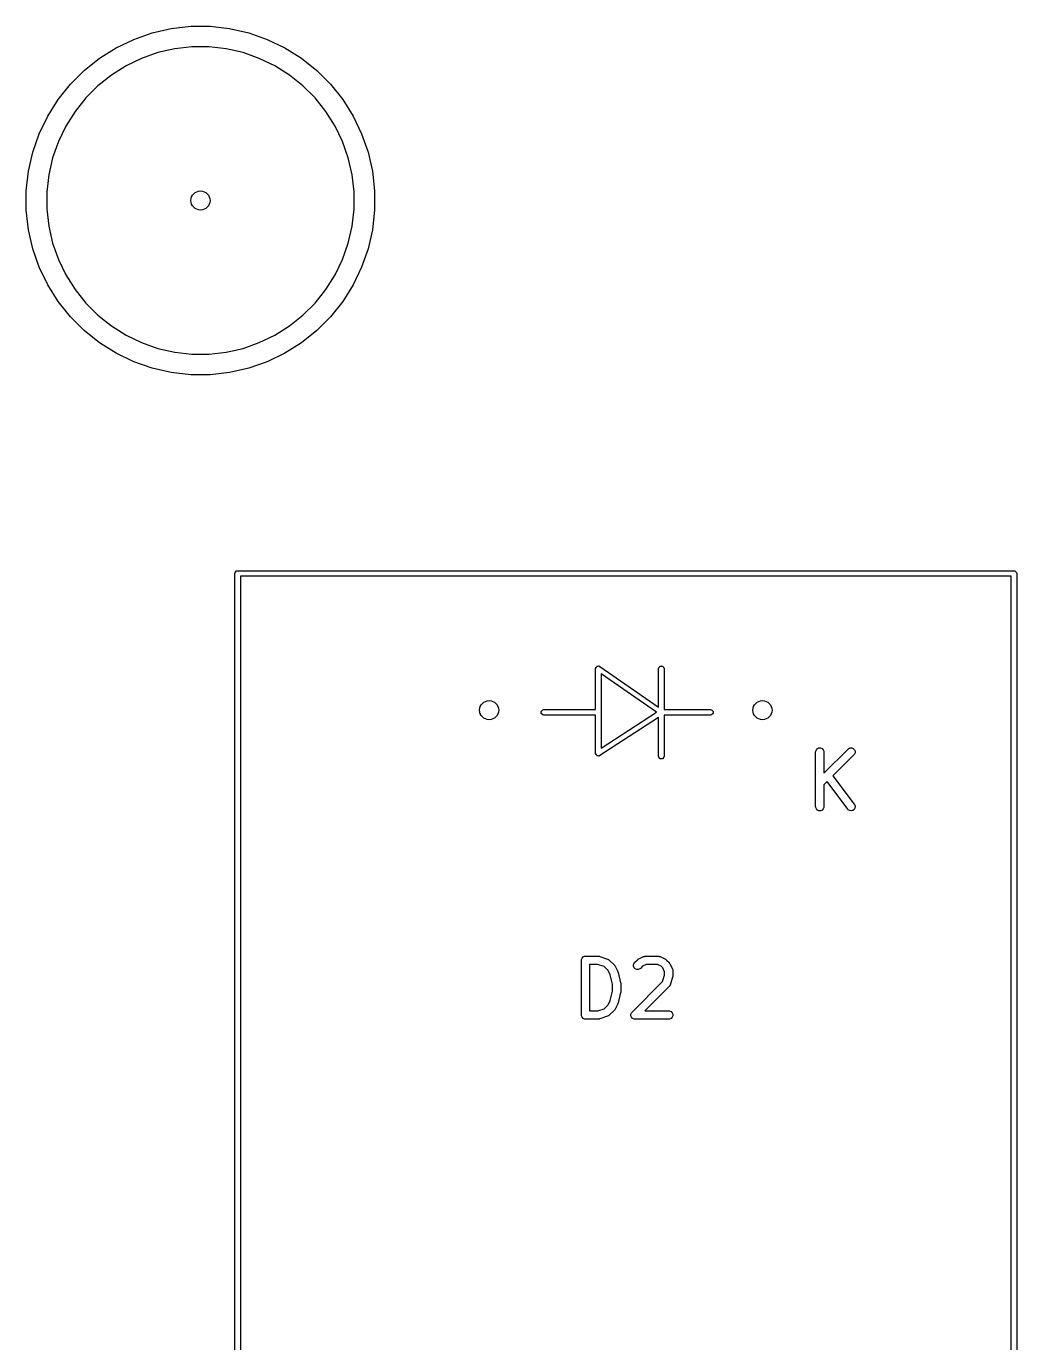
# Model space of a CAD drawing. Extents: x 3.96 to 7.48, y -4.88 to -2.96.
# Drawn here: x 3.963 to 4.676, y -3.92 to -2.972 of the extents above; entities that cross this region are included whole.
import ezdxf

# ---------------------------------------------------------------- set-up
doc = ezdxf.new("R2010")
doc.units = 0
doc.header["$MEASUREMENT"] = 0
doc.layers.add('BLACK', color=7, linetype='CONTINUOUS')

msp = doc.modelspace()

# ---------------------------------------------------------------- linework, layer by layer
at = {"layer": 'BLACK', "linetype": 'CONTINUOUS'}
for p, q in [((4.0539, -2.97683), (4.06764, -2.97369)), ((4.06764, -2.97369), (4.08163, -2.97211)), ((4.08163, -2.97211), (4.09572, -2.97211)), ((4.09572, -2.97211), (4.10971, -2.97369)), ((4.10971, -2.97369), (4.12345, -2.97683)), ((4.02792, -2.98759), (4.04061, -2.98148)), ((4.04061, -2.98148), (4.0539, -2.97683)), ((4.12345, -2.97683), (4.13674, -2.98148)), ((4.13674, -2.98148), (4.14943, -2.98759)), ((4.01599, -2.99508), (4.02792, -2.98759)), ((4.05801, -2.99107), (4.04628, -2.99517)), ((4.07012, -2.98831), (4.05801, -2.99107)), ((4.08246, -2.98692), (4.07012, -2.98831)), ((4.09489, -2.98692), (4.08246, -2.98692)), ((4.10723, -2.98831), (4.09489, -2.98692)), ((4.11934, -2.99107), (4.10723, -2.98831)), ((4.13107, -2.99517), (4.11934, -2.99107)), ((4.14943, -2.98759), (4.16136, -2.99508)), ((3.99502, -3.01382), (4.00498, -3.00386)), ((4.00498, -3.00386), (4.01599, -2.99508)), ((4.03509, -3.00056), (4.02457, -3.00717)), ((4.04628, -2.99517), (4.03509, -3.00056)), ((4.14226, -3.00056), (4.13107, -2.99517)), ((4.15278, -3.00717), (4.14226, -3.00056)), ((4.16136, -2.99508), (4.17237, -3.00386)), ((4.17237, -3.00386), (4.18233, -3.01382)), ((4.02457, -3.00717), (4.01486, -3.01492)), ((4.16249, -3.01492), (4.15278, -3.00717)), ((3.98624, -3.02484), (3.99502, -3.01382)), ((4.01486, -3.01492), (4.00608, -3.0237)), ((4.17127, -3.0237), (4.16249, -3.01492)), ((4.18233, -3.01382), (4.19111, -3.02484)), ((3.97875, -3.03676), (3.98624, -3.02484)), ((4.00608, -3.0237), (3.99833, -3.03341)), ((4.17902, -3.03341), (4.17127, -3.0237)), ((4.19111, -3.02484), (4.1986, -3.03676)), ((3.97264, -3.04945), (3.97875, -3.03676)), ((3.99833, -3.03341), (3.99172, -3.04393)), ((4.18563, -3.04393), (4.17902, -3.03341)), ((4.1986, -3.03676), (4.20471, -3.04945)), ((3.96798, -3.06275), (3.97264, -3.04945)), ((3.99172, -3.04393), (3.98633, -3.05513)), ((4.19102, -3.05513), (4.18563, -3.04393)), ((4.20471, -3.04945), (4.20937, -3.06275)), ((3.98633, -3.05513), (3.98223, -3.06685)), ((4.19512, -3.06685), (4.19102, -3.05513)), ((3.96485, -3.07648), (3.96798, -3.06275)), ((3.98223, -3.06685), (3.97947, -3.07896)), ((4.19788, -3.07896), (4.19512, -3.06685)), ((4.20937, -3.06275), (4.2125, -3.07648)), ((3.96327, -3.09047), (3.96485, -3.07648)), ((3.97947, -3.07896), (3.97807, -3.09131)), ((4.19927, -3.09131), (4.19788, -3.07896)), ((4.2125, -3.07648), (4.21408, -3.09047)), ((3.96327, -3.09131), (3.96327, -3.09047)), ((3.96327, -3.10456), (3.96327, -3.09131)), ((3.97807, -3.09131), (3.97807, -3.10373)), ((4.19927, -3.10373), (4.19927, -3.09131)), ((4.21408, -3.09047), (4.21408, -3.10456)), ((3.96485, -3.11856), (3.96327, -3.10456)), ((3.97807, -3.10373), (3.97947, -3.11607)), ((4.19788, -3.11607), (4.19927, -3.10373)), ((4.21408, -3.10456), (4.2125, -3.11856)), ((3.97947, -3.11607), (3.98223, -3.12818)), ((4.19512, -3.12818), (4.19788, -3.11607)), ((3.96798, -3.13229), (3.96485, -3.11856)), ((4.2125, -3.11856), (4.20937, -3.13229)), ((3.97264, -3.14558), (3.96798, -3.13229)), ((3.98223, -3.12818), (3.98633, -3.13991)), ((4.19102, -3.13991), (4.19512, -3.12818)), ((4.20937, -3.13229), (4.20471, -3.14558)), ((3.97875, -3.15827), (3.97264, -3.14558)), ((3.98633, -3.13991), (3.99172, -3.1511)), ((4.18563, -3.1511), (4.19102, -3.13991)), ((4.20471, -3.14558), (4.1986, -3.15827)), ((3.99172, -3.1511), (3.99833, -3.16162)), ((4.17902, -3.16162), (4.18563, -3.1511)), ((3.98624, -3.1702), (3.97875, -3.15827)), ((3.99833, -3.16162), (4.00608, -3.17133)), ((4.17127, -3.17133), (4.17902, -3.16162)), ((4.1986, -3.15827), (4.19111, -3.1702)), ((3.99502, -3.18121), (3.98624, -3.1702)), ((4.00608, -3.17133), (4.01486, -3.18011)), ((4.16249, -3.18011), (4.17127, -3.17133)), ((4.19111, -3.1702), (4.18233, -3.18121)), ((4.00498, -3.19117), (3.99502, -3.18121)), ((4.01486, -3.18011), (4.02457, -3.18786)), ((4.15278, -3.18786), (4.16249, -3.18011)), ((4.18233, -3.18121), (4.17237, -3.19117)), ((4.01599, -3.19995), (4.00498, -3.19117)), ((4.02457, -3.18786), (4.03509, -3.19447)), ((4.14226, -3.19447), (4.15278, -3.18786)), ((4.17237, -3.19117), (4.16136, -3.19995)), ((4.02792, -3.20744), (4.01599, -3.19995)), ((4.03509, -3.19447), (4.04628, -3.19986)), ((4.04628, -3.19986), (4.05801, -3.20396)), ((4.11934, -3.20396), (4.13107, -3.19986)), ((4.13107, -3.19986), (4.14226, -3.19447)), ((4.16136, -3.19995), (4.14943, -3.20744)), ((4.04061, -3.21356), (4.02792, -3.20744)), ((4.05801, -3.20396), (4.07012, -3.20673)), ((4.07012, -3.20673), (4.08246, -3.20812)), ((4.08246, -3.20812), (4.09489, -3.20812)), ((4.09489, -3.20812), (4.10723, -3.20673)), ((4.10723, -3.20673), (4.11934, -3.20396)), ((4.14943, -3.20744), (4.13674, -3.21356)), ((4.0539, -3.21821), (4.04061, -3.21356)), ((4.06764, -3.22134), (4.0539, -3.21821)), ((4.08163, -3.22292), (4.06764, -3.22134)), ((4.10971, -3.22134), (4.09572, -3.22292)), ((4.12345, -3.21821), (4.10971, -3.22134)), ((4.13674, -3.21356), (4.12345, -3.21821)), ((4.09572, -3.22292), (4.08163, -3.22292)), ((4.11363, -3.36527), (4.11469, -3.3642)), ((4.11469, -3.3642), (4.11545, -3.36405)), ((4.11545, -3.36405), (4.6745, -3.36405)), ((4.6745, -3.36405), (4.67525, -3.3642)), ((4.67525, -3.3642), (4.67632, -3.36527)), ((4.11348, -3.36602), (4.11363, -3.36527)), ((4.11348, -4.42901), (4.11348, -3.36602)), ((4.11742, -3.36799), (4.11742, -4.42704)), ((4.67253, -3.36799), (4.11742, -3.36799)), ((4.67253, -4.42704), (4.67253, -3.36799)), ((4.67632, -3.36527), (4.67647, -3.36602)), ((4.67647, -3.36602), (4.67647, -4.42901)), ((4.37327, -3.43456), (4.37334, -3.43424)), ((4.37327, -3.46409), (4.37327, -3.43456)), ((4.37332, -3.43414), (4.37337, -3.43406)), ((4.37334, -3.43424), (4.37332, -3.43414)), ((4.37337, -3.43406), (4.37342, -3.43381)), ((4.37342, -3.43381), (4.37384, -3.43339)), ((4.37384, -3.43339), (4.37418, -3.4329)), ((4.37418, -3.4329), (4.37436, -3.43287)), ((4.37436, -3.43287), (4.37449, -3.43274)), ((4.37449, -3.43274), (4.37508, -3.43274)), ((4.37508, -3.43274), (4.37566, -3.43264)), ((4.37566, -3.43264), (4.3759, -3.43274)), ((4.3759, -3.43274), (4.376, -3.43274)), ((4.376, -3.43274), (4.37607, -3.43281)), ((4.37607, -3.43281), (4.37637, -3.43294)), ((4.37637, -3.43294), (4.41857, -3.46229)), ((4.41702, -3.46601), (4.37721, -3.43833)), ((4.37721, -3.43833), (4.37721, -3.49193)), ((4.41857, -3.43456), (4.41872, -3.43381)), ((4.41857, -3.46229), (4.41857, -3.43456)), ((4.41872, -3.43381), (4.41979, -3.43274)), ((4.41979, -3.43274), (4.4213, -3.43274)), ((4.4213, -3.43274), (4.42236, -3.43381)), ((4.42236, -3.43381), (4.42251, -3.43456)), ((4.42251, -3.43456), (4.42251, -3.46409)), ((4.33412, -3.46531), (4.33519, -3.46424)), ((4.33412, -3.46681), (4.33412, -3.46531)), ((4.33519, -3.46788), (4.33412, -3.46681)), ((4.33519, -3.46424), (4.33594, -3.46409)), ((4.33594, -3.46803), (4.33519, -3.46788)), ((4.33594, -3.46409), (4.37327, -3.46409)), ((4.37327, -3.46803), (4.33594, -3.46803)), ((4.37327, -3.49556), (4.37327, -3.46803)), ((4.37721, -3.49193), (4.41702, -3.46601)), ((4.42251, -3.46409), (4.45604, -3.46409)), ((4.45604, -3.46803), (4.42251, -3.46803)), ((4.42251, -3.46803), (4.42251, -3.49756)), ((4.45604, -3.46409), (4.4568, -3.46424)), ((4.4568, -3.46788), (4.45604, -3.46803)), ((4.4568, -3.46424), (4.45786, -3.46531)), ((4.45786, -3.46681), (4.4568, -3.46788)), ((4.45786, -3.46531), (4.45786, -3.46681)), ((4.41857, -3.46969), (4.37632, -3.49721)), ((4.41857, -3.49756), (4.41857, -3.46969)), ((4.37333, -3.49583), (4.37327, -3.49556)), ((4.37331, -3.49592), (4.37333, -3.49583)), ((4.37336, -3.49601), (4.37331, -3.49592)), ((4.37342, -3.49631), (4.37336, -3.49601)), ((4.37382, -3.49671), (4.37342, -3.49631)), ((4.37413, -3.49718), (4.37382, -3.49671)), ((4.53171, -3.49456), (4.53177, -3.49398)), ((4.53171, -3.53393), (4.53171, -3.49456)), ((4.53177, -3.49398), (4.53221, -3.49292)), ((4.53221, -3.49292), (4.53302, -3.4921)), ((4.53302, -3.4921), (4.53409, -3.49166)), ((4.53409, -3.49166), (4.53524, -3.49166)), ((4.53524, -3.49166), (4.5363, -3.4921)), ((4.5363, -3.4921), (4.53712, -3.49292)), ((4.53712, -3.49292), (4.53756, -3.49398)), ((4.53756, -3.49398), (4.53762, -3.49456)), ((4.53762, -3.50993), (4.55507, -3.49247)), ((4.53762, -3.49456), (4.53762, -3.50993)), ((4.55925, -3.49664), (4.54419, -3.51171)), ((4.55507, -3.49247), (4.55552, -3.4921)), ((4.55552, -3.4921), (4.55658, -3.49166)), ((4.55658, -3.49166), (4.55774, -3.49166)), ((4.55774, -3.49166), (4.5588, -3.4921)), ((4.5588, -3.4921), (4.55962, -3.49292)), ((4.55962, -3.4962), (4.55925, -3.49664)), ((4.55962, -3.49292), (4.56006, -3.49398)), ((4.56006, -3.49513), (4.55962, -3.4962)), ((4.56006, -3.49398), (4.56006, -3.49513)), ((4.37434, -3.49723), (4.37413, -3.49718)), ((4.37449, -3.49738), (4.37434, -3.49723)), ((4.37505, -3.49738), (4.37449, -3.49738)), ((4.3756, -3.4975), (4.37505, -3.49738)), ((4.37589, -3.49738), (4.3756, -3.4975)), ((4.376, -3.49738), (4.37589, -3.49738)), ((4.37606, -3.49731), (4.376, -3.49738)), ((4.37632, -3.49721), (4.37606, -3.49731)), ((4.41872, -3.49831), (4.41857, -3.49756)), ((4.41979, -3.49938), (4.41872, -3.49831)), ((4.4213, -3.49938), (4.41979, -3.49938)), ((4.42236, -3.49831), (4.4213, -3.49938)), ((4.42251, -3.49756), (4.42236, -3.49831)), ((4.53997, -3.51593), (4.53762, -3.51828)), ((4.5548, -3.5357), (4.53997, -3.51593)), ((4.54419, -3.51171), (4.55952, -3.53216)), ((4.53762, -3.51828), (4.53762, -3.53393)), ((4.53177, -3.5345), (4.53171, -3.53393)), ((4.53221, -3.53557), (4.53177, -3.5345)), ((4.53756, -3.5345), (4.53712, -3.53557)), ((4.53762, -3.53393), (4.53756, -3.5345)), ((4.55995, -3.53491), (4.55936, -3.5359)), ((4.55952, -3.53216), (4.55982, -3.53265)), ((4.55982, -3.53265), (4.56011, -3.53377)), ((4.56011, -3.53377), (4.55995, -3.53491)), ((4.53302, -3.53638), (4.53221, -3.53557)), ((4.53409, -3.53682), (4.53302, -3.53638)), ((4.53524, -3.53682), (4.53409, -3.53682)), ((4.5363, -3.53638), (4.53524, -3.53682)), ((4.53712, -3.53557), (4.5363, -3.53638)), ((4.55519, -3.53613), (4.5548, -3.5357)), ((4.55618, -3.53671), (4.55519, -3.53613)), ((4.55732, -3.53688), (4.55618, -3.53671)), ((4.55844, -3.53659), (4.55732, -3.53688)), ((4.55936, -3.5359), (4.55844, -3.53659)), ((4.36296, -3.64456), (4.36302, -3.64398)), ((4.36296, -3.68393), (4.36296, -3.64456)), ((4.36302, -3.64398), (4.36346, -3.64292)), ((4.36346, -3.64292), (4.36427, -3.6421)), ((4.36427, -3.6421), (4.36534, -3.64166)), ((4.36534, -3.64166), (4.36592, -3.6416)), ((4.36592, -3.6416), (4.37529, -3.6416)), ((4.37481, -3.64751), (4.36887, -3.64751)), ((4.36887, -3.64751), (4.36887, -3.68097)), ((4.37932, -3.64901), (4.37481, -3.64751)), ((4.37529, -3.6416), (4.37558, -3.64163)), ((4.37558, -3.64163), (4.37566, -3.64163)), ((4.37566, -3.64163), (4.37576, -3.64165)), ((4.37576, -3.64165), (4.37587, -3.64166)), ((4.37587, -3.64166), (4.37594, -3.64169)), ((4.37594, -3.64169), (4.37622, -3.64176)), ((4.37622, -3.64176), (4.38185, -3.64363)), ((4.38185, -3.64363), (4.38238, -3.64387)), ((4.38238, -3.64387), (4.38246, -3.64394)), ((4.38246, -3.64394), (4.38255, -3.64398)), ((4.38255, -3.64398), (4.383, -3.64434)), ((4.383, -3.64434), (4.38675, -3.64809)), ((4.38675, -3.64809), (4.38694, -3.64832)), ((4.38694, -3.64832), (4.387, -3.64837)), ((4.387, -3.64837), (4.38705, -3.64846)), ((4.38705, -3.64846), (4.38712, -3.64854)), ((4.38712, -3.64854), (4.38715, -3.64861)), ((4.38715, -3.64861), (4.3873, -3.64886)), ((4.40051, -3.64773), (4.40096, -3.64667)), ((4.40051, -3.64888), (4.40051, -3.64773)), ((4.40096, -3.64667), (4.40132, -3.64622)), ((4.40132, -3.64622), (4.4032, -3.64434)), ((4.4032, -3.64434), (4.40342, -3.64416)), ((4.40342, -3.64416), (4.40347, -3.6441)), ((4.40347, -3.6441), (4.40356, -3.64404)), ((4.40356, -3.64404), (4.40364, -3.64398)), ((4.40364, -3.64398), (4.40372, -3.64395)), ((4.40372, -3.64395), (4.40396, -3.64379)), ((4.40396, -3.64379), (4.40771, -3.64192)), ((4.40973, -3.64751), (4.40703, -3.64886)), ((4.40771, -3.64192), (4.40825, -3.64171)), ((4.40825, -3.64171), (4.40836, -3.6417)), ((4.40836, -3.6417), (4.40846, -3.64166)), ((4.40846, -3.64166), (4.40903, -3.6416)), ((4.40903, -3.6416), (4.41841, -3.6416)), ((4.41771, -3.64751), (4.40973, -3.64751)), ((4.42041, -3.64886), (4.41771, -3.64751)), ((4.41841, -3.6416), (4.41898, -3.64166)), ((4.41898, -3.64166), (4.41908, -3.6417)), ((4.41908, -3.6417), (4.41919, -3.64171)), ((4.41919, -3.64171), (4.41973, -3.64192)), ((4.41973, -3.64192), (4.42348, -3.64379)), ((4.42348, -3.64379), (4.42373, -3.64395)), ((4.42373, -3.64395), (4.4238, -3.64398)), ((4.4238, -3.64398), (4.42388, -3.64404)), ((4.42388, -3.64404), (4.42397, -3.6441)), ((4.42397, -3.6441), (4.42402, -3.64416)), ((4.42402, -3.64416), (4.42425, -3.64434)), ((4.42425, -3.64434), (4.42612, -3.64622)), ((4.42612, -3.64622), (4.42631, -3.64644)), ((4.42631, -3.64644), (4.42637, -3.6465)), ((4.42637, -3.6465), (4.42642, -3.64658)), ((4.42642, -3.64658), (4.42649, -3.64667)), ((4.42649, -3.64667), (4.42652, -3.64674)), ((4.42652, -3.64674), (4.42667, -3.64699)), ((4.42667, -3.64699), (4.42855, -3.65074)), ((4.38224, -3.65193), (4.37932, -3.64901)), ((4.38375, -3.65496), (4.38224, -3.65193)), ((4.38546, -3.66179), (4.38375, -3.65496)), ((4.3873, -3.64886), (4.38918, -3.65261)), ((4.38918, -3.65261), (4.38919, -3.65265)), ((4.38919, -3.65265), (4.38921, -3.65267)), ((4.38921, -3.65267), (4.38929, -3.65291)), ((4.38929, -3.65291), (4.38939, -3.65315)), ((4.38939, -3.65315), (4.38939, -3.65317)), ((4.38939, -3.65317), (4.3894, -3.65321)), ((4.3894, -3.65321), (4.39128, -3.66071)), ((4.40096, -3.64995), (4.40051, -3.64888)), ((4.40177, -3.65076), (4.40096, -3.64995)), ((4.40283, -3.6512), (4.40177, -3.65076)), ((4.40399, -3.6512), (4.40283, -3.6512)), ((4.40505, -3.65076), (4.40399, -3.6512)), ((4.4055, -3.65039), (4.40505, -3.65076)), ((4.40703, -3.64886), (4.4055, -3.65039)), ((4.42161, -3.65006), (4.42041, -3.64886)), ((4.42145, -3.65983), (4.42295, -3.65533)), ((4.42295, -3.65275), (4.42161, -3.65006)), ((4.42295, -3.65533), (4.42295, -3.65275)), ((4.42871, -3.65674), (4.42683, -3.66236)), ((4.42855, -3.65074), (4.42876, -3.65128)), ((4.42877, -3.65645), (4.42871, -3.65674)), ((4.42876, -3.65128), (4.42876, -3.65138)), ((4.42876, -3.65138), (4.4288, -3.65148)), ((4.4288, -3.65638), (4.42877, -3.65645)), ((4.4288, -3.65148), (4.42886, -3.65206)), ((4.42881, -3.65628), (4.4288, -3.65638)), ((4.42884, -3.65617), (4.42881, -3.65628)), ((4.42886, -3.65581), (4.42883, -3.6561)), ((4.42883, -3.6561), (4.42884, -3.65617)), ((4.42886, -3.65206), (4.42886, -3.65581)), ((4.38375, -3.67352), (4.38546, -3.66669)), ((4.38546, -3.66669), (4.38546, -3.66179)), ((4.39128, -3.66071), (4.39129, -3.66081)), ((4.39129, -3.66767), (4.39128, -3.66777)), ((4.39129, -3.66081), (4.39131, -3.66085)), ((4.39131, -3.66763), (4.39129, -3.66767)), ((4.39131, -3.66085), (4.39133, -3.66107)), ((4.39133, -3.66741), (4.39131, -3.66763)), ((4.39133, -3.66107), (4.39136, -3.66129)), ((4.39136, -3.6672), (4.39133, -3.66741)), ((4.39136, -3.66129), (4.39136, -3.66133)), ((4.39136, -3.66133), (4.39137, -3.66143)), ((4.39137, -3.66705), (4.39136, -3.66715)), ((4.39136, -3.66715), (4.39136, -3.6672)), ((4.39137, -3.66143), (4.39137, -3.66705)), ((4.39945, -3.68184), (4.42145, -3.65983)), ((4.42612, -3.66352), (4.40866, -3.68097)), ((4.42649, -3.66307), (4.42612, -3.66352)), ((4.42653, -3.66297), (4.42649, -3.66307)), ((4.4266, -3.66289), (4.42653, -3.66297)), ((4.42683, -3.66236), (4.4266, -3.66289)), ((4.37932, -3.67947), (4.38224, -3.67655)), ((4.38224, -3.67655), (4.38375, -3.67352)), ((4.38918, -3.67587), (4.3873, -3.67962)), ((4.38919, -3.67583), (4.38918, -3.67587)), ((4.38921, -3.67581), (4.38919, -3.67583)), ((4.38929, -3.67557), (4.38921, -3.67581)), ((4.38939, -3.67533), (4.38929, -3.67557)), ((4.3894, -3.67527), (4.38939, -3.67531)), ((4.38939, -3.67531), (4.38939, -3.67533)), ((4.39128, -3.66777), (4.3894, -3.67527)), ((4.36302, -3.6845), (4.36296, -3.68393)), ((4.36346, -3.68557), (4.36302, -3.6845)), ((4.36427, -3.68638), (4.36346, -3.68557)), ((4.36534, -3.68682), (4.36427, -3.68638)), ((4.36887, -3.68097), (4.37481, -3.68097)), ((4.37481, -3.68097), (4.37932, -3.67947)), ((4.38185, -3.68485), (4.37622, -3.68673)), ((4.38238, -3.68462), (4.38185, -3.68485)), ((4.38246, -3.68455), (4.38238, -3.68462)), ((4.38255, -3.68451), (4.38246, -3.68455)), ((4.383, -3.68414), (4.38255, -3.68451)), ((4.38675, -3.68039), (4.383, -3.68414)), ((4.38694, -3.68016), (4.38675, -3.68039)), ((4.387, -3.68011), (4.38694, -3.68016)), ((4.38705, -3.68002), (4.387, -3.68011)), ((4.38712, -3.67994), (4.38705, -3.68002)), ((4.38715, -3.67987), (4.38712, -3.67994)), ((4.3873, -3.67962), (4.38715, -3.67987)), ((4.39864, -3.68335), (4.39908, -3.68229)), ((4.39864, -3.6845), (4.39864, -3.68335)), ((4.39908, -3.68557), (4.39864, -3.6845)), ((4.39908, -3.68229), (4.39945, -3.68184)), ((4.3999, -3.68638), (4.39908, -3.68557)), ((4.40096, -3.68682), (4.3999, -3.68638)), ((4.40866, -3.68097), (4.42591, -3.68097)), ((4.42591, -3.68097), (4.42648, -3.68103)), ((4.42648, -3.68103), (4.42755, -3.68147)), ((4.42755, -3.68638), (4.42648, -3.68682)), ((4.42755, -3.68147), (4.42836, -3.68229)), ((4.42836, -3.68557), (4.42755, -3.68638)), ((4.42836, -3.68229), (4.4288, -3.68335)), ((4.4288, -3.6845), (4.42836, -3.68557)), ((4.4288, -3.68335), (4.4288, -3.6845)), ((4.36592, -3.68688), (4.36534, -3.68682)), ((4.37529, -3.68688), (4.36592, -3.68688)), ((4.37558, -3.68685), (4.37529, -3.68688)), ((4.37566, -3.68686), (4.37558, -3.68685)), ((4.37576, -3.68683), (4.37566, -3.68686)), ((4.37587, -3.68682), (4.37576, -3.68683)), ((4.37594, -3.68679), (4.37587, -3.68682)), ((4.37622, -3.68673), (4.37594, -3.68679)), ((4.40154, -3.68688), (4.40096, -3.68682)), ((4.42591, -3.68688), (4.40154, -3.68688)), ((4.42648, -3.68682), (4.42591, -3.68688))]:
    msp.add_line(p, q, dxfattribs=at)
at = {"layer": 'BLACK'}
for centre in [(4.08867, -3.09752), (4.08867, -3.09752), (4.29655, -3.46445), (4.29655, -3.46445), (4.4934, -3.46445), (4.4934, -3.46445)]:
    msp.add_circle(centre, 0.00689, dxfattribs=at)

doc.saveas('drawing.dxf')
